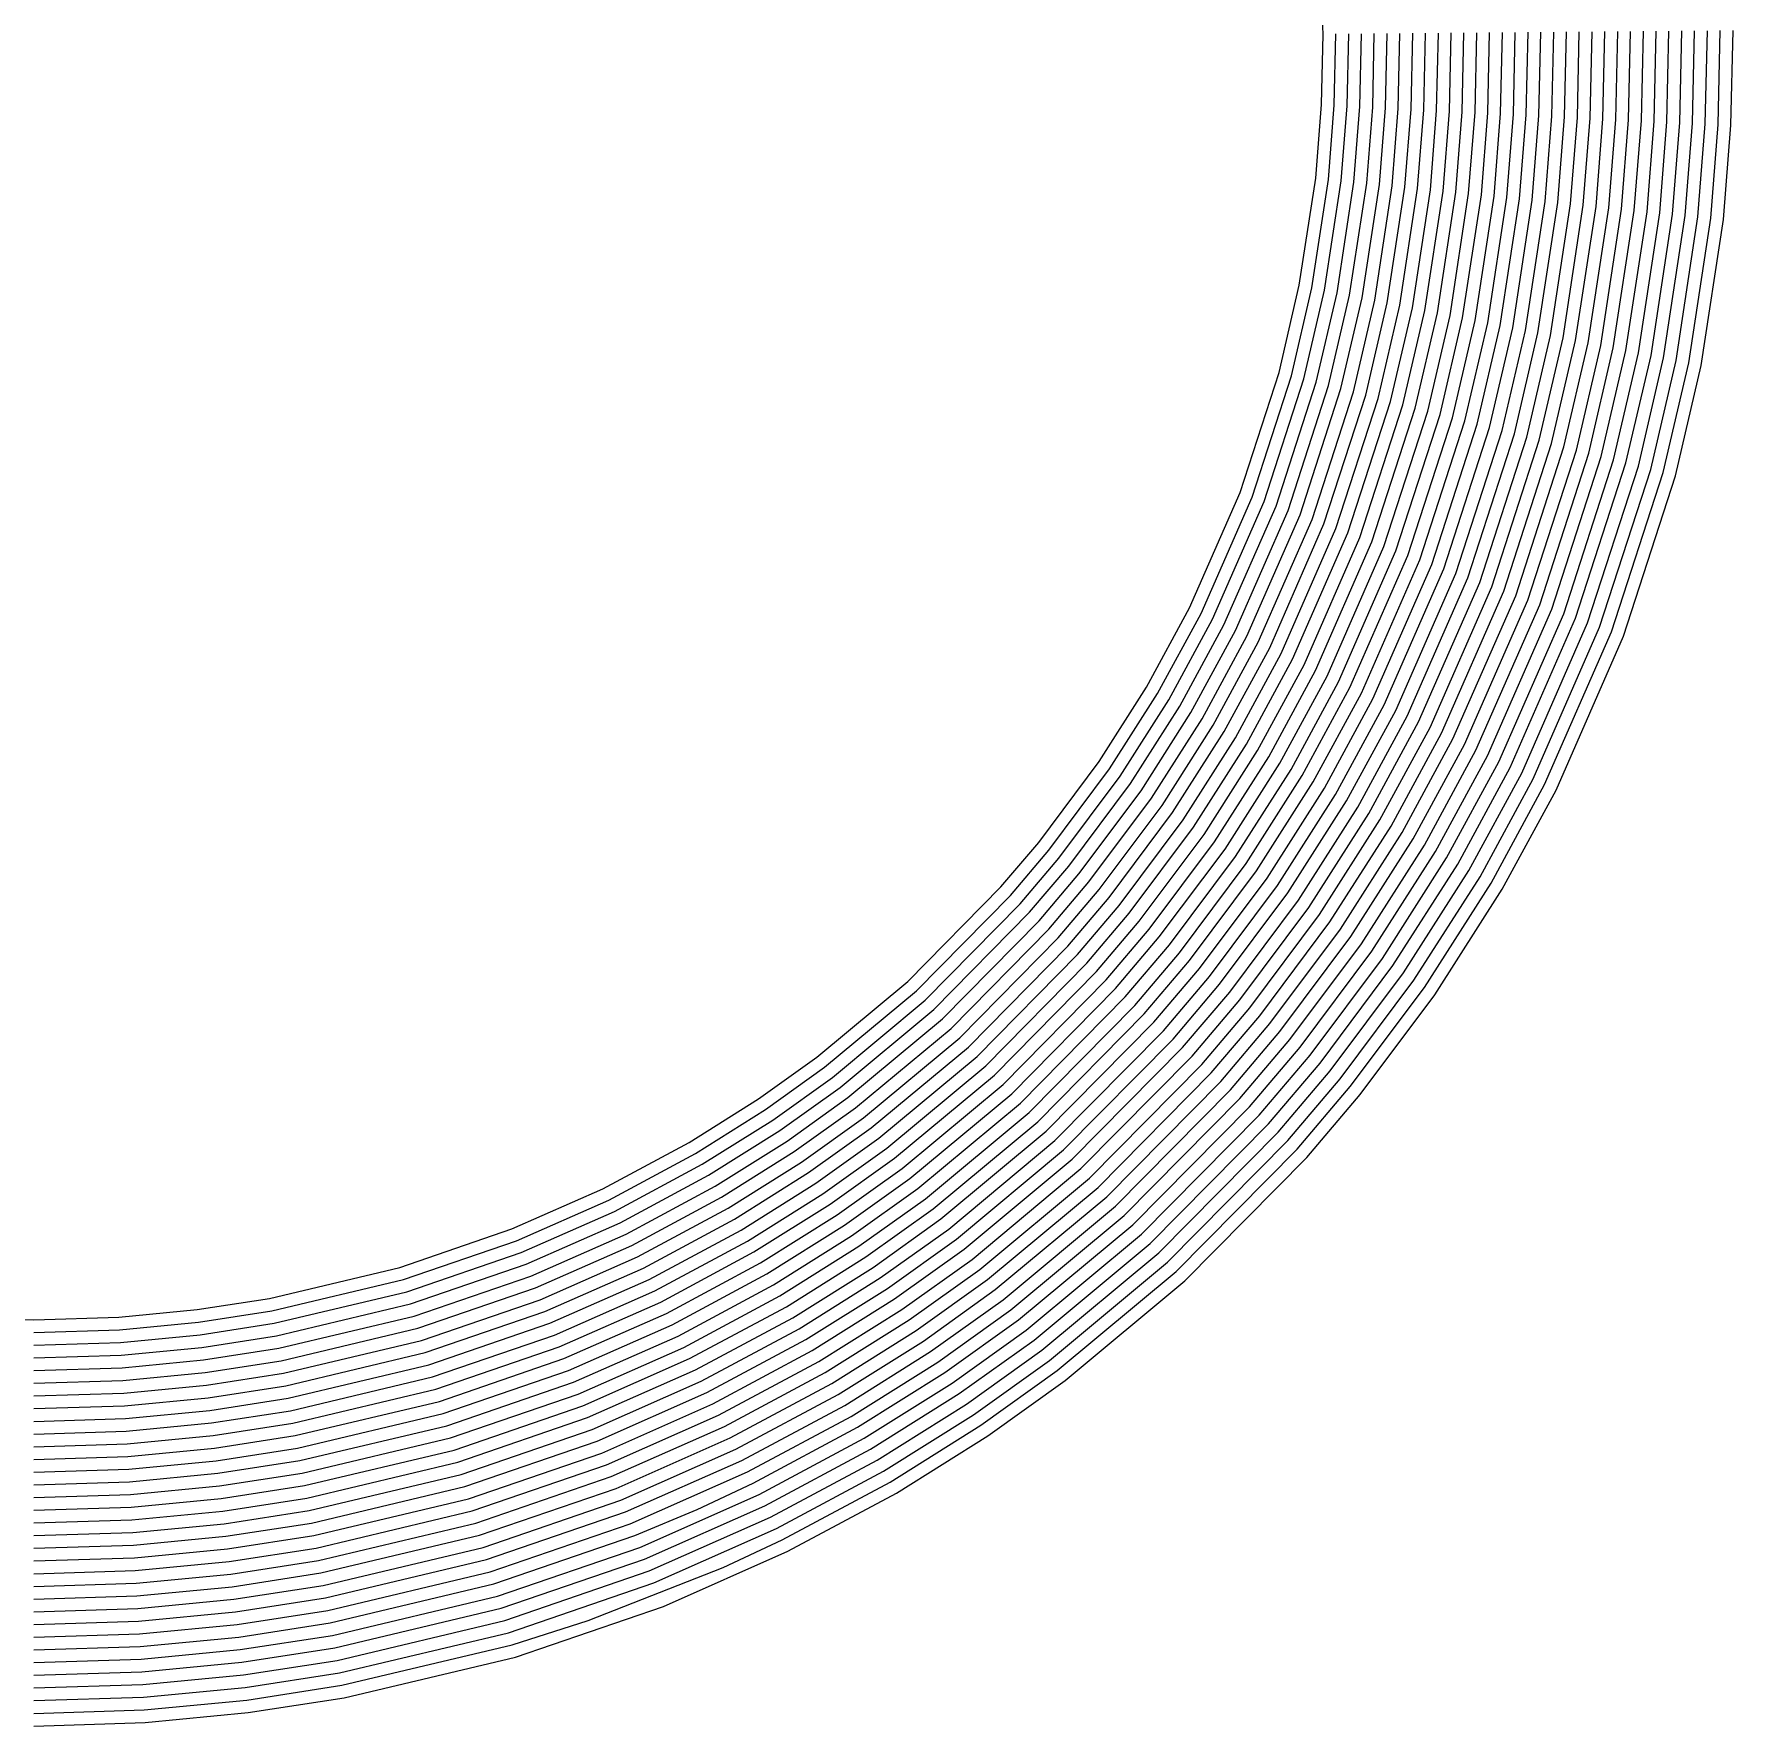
# Model space of a CAD drawing. Header units: metres. Extents: x -19 to 19, y -19.6 to 19.6.
# Drawn here: x -0.005 to 3.976, y -19.632 to -15.667 of the extents above; entities that cross this region are included whole.
import ezdxf

# ---------------------------------------------------------------- set-up
doc = ezdxf.new("R2010")
doc.units = ezdxf.units.M

msp = doc.modelspace()

# ---------------------------------------------------------------- linework, layer by layer
for p, q in [((3.015193, -15.666918, -0.203706), (3.007096, -15.462027, -0.181321)), ((3.011498, -15.832463, -0.222035), (3.015193, -15.666918, -0.203706)), ((3.041472, -15.83396, -0.222202), (3.045206, -15.666663, -0.203678)), ((3.071446, -15.835457, -0.222369), (3.075219, -15.666408, -0.203651)), ((3.10142, -15.836953, -0.222536), (3.105232, -15.666153, -0.203624)), ((3.131394, -15.83845, -0.222703), (3.135245, -15.665898, -0.203596)), ((3.161368, -15.839946, -0.22287), (3.165258, -15.665643, -0.203569)), ((3.191342, -15.841443, -0.223037), (3.195271, -15.665388, -0.203542)), ((3.221316, -15.84294, -0.223204), (3.225284, -15.665133, -0.203514)), ((3.25129, -15.844436, -0.223371), (3.255297, -15.664878, -0.203487)), ((3.281264, -15.845933, -0.223538), (3.28531, -15.664623, -0.20346)), ((3.311238, -15.847429, -0.223705), (3.315323, -15.664368, -0.203432)), ((3.341212, -15.848926, -0.223872), (3.345336, -15.664113, -0.203405)), ((3.371186, -15.850423, -0.224039), (3.37535, -15.663858, -0.203377)), ((3.40116, -15.851919, -0.224206), (3.405363, -15.663603, -0.20335)), ((3.431134, -15.853416, -0.224373), (3.435376, -15.663348, -0.203323)), ((3.461108, -15.854912, -0.22454), (3.465389, -15.663093, -0.203295)), ((3.491082, -15.856409, -0.224707), (3.495402, -15.662839, -0.203268)), ((3.521056, -15.857906, -0.224874), (3.525415, -15.662584, -0.203241)), ((3.55103, -15.859402, -0.225041), (3.555428, -15.662329, -0.203213)), ((3.581004, -15.860899, -0.225208), (3.585441, -15.662074, -0.203186)), ((3.610978, -15.862395, -0.225375), (3.615454, -15.661819, -0.203159)), ((3.640952, -15.863892, -0.225542), (3.645467, -15.661564, -0.203131)), ((3.670926, -15.865389, -0.225709), (3.67548, -15.661309, -0.203104)), ((3.7009, -15.866885, -0.225876), (3.705493, -15.661054, -0.203076)), ((3.730874, -15.868382, -0.226043), (3.735506, -15.660799, -0.203049)), ((3.760848, -15.869878, -0.22621), (3.765519, -15.660544, -0.203022)), ((3.790822, -15.871375, -0.226377), (3.795532, -15.660289, -0.202994)), ((3.820796, -15.872872, -0.226544), (3.825546, -15.660034, -0.202967)), ((3.850769, -15.874368, -0.226711), (3.855559, -15.659779, -0.20294)), ((3.880743, -15.875865, -0.226878), (3.885572, -15.659524, -0.202912)), ((3.910717, -15.877361, -0.227045), (3.915585, -15.659269, -0.202885)), ((3.940691, -15.878858, -0.227212), (3.945598, -15.659014, -0.202858)), ((3.970665, -15.880355, -0.227379), (3.975611, -15.658759, -0.20283)), ((2.99792, -16.004627, -0.241295), (3.011498, -15.832463, -0.222035)), ((3.027774, -16.007651, -0.241636), (3.041472, -15.83396, -0.222202)), ((3.057627, -16.010675, -0.241977), (3.071446, -15.835457, -0.222369)), ((3.087481, -16.013699, -0.242318), (3.10142, -15.836953, -0.222536)), ((3.117334, -16.016724, -0.242659), (3.131394, -15.83845, -0.222703)), ((3.147188, -16.019748, -0.242999), (3.161368, -15.839946, -0.22287)), ((3.177041, -16.022772, -0.24334), (3.191342, -15.841443, -0.223037)), ((3.206895, -16.025796, -0.243681), (3.221316, -15.84294, -0.223204)), ((3.236748, -16.02882, -0.244022), (3.25129, -15.844436, -0.223371)), ((3.266602, -16.031845, -0.244363), (3.281264, -15.845933, -0.223538)), ((3.296455, -16.034869, -0.244703), (3.311238, -15.847429, -0.223705)), ((3.326309, -16.037893, -0.245044), (3.341212, -15.848926, -0.223872)), ((3.356162, -16.040917, -0.245385), (3.371186, -15.850423, -0.224039)), ((3.386016, -16.043941, -0.245726), (3.40116, -15.851919, -0.224206)), ((3.415869, -16.046965, -0.246067), (3.431134, -15.853416, -0.224373)), ((3.445722, -16.04999, -0.246407), (3.461108, -15.854912, -0.22454)), ((3.475576, -16.053014, -0.246748), (3.491082, -15.856409, -0.224707)), ((3.505429, -16.056038, -0.247089), (3.521056, -15.857906, -0.224874)), ((3.535283, -16.059062, -0.24743), (3.55103, -15.859402, -0.225041)), ((3.565136, -16.062086, -0.247771), (3.581004, -15.860899, -0.225208)), ((3.59499, -16.065111, -0.248111), (3.610978, -15.862395, -0.225375)), ((3.624843, -16.068135, -0.248452), (3.640952, -15.863892, -0.225542)), ((3.654697, -16.071159, -0.248793), (3.670926, -15.865389, -0.225709)), ((3.68455, -16.074183, -0.249134), (3.7009, -15.866885, -0.225876)), ((3.714404, -16.077207, -0.249475), (3.730874, -15.868382, -0.226043)), ((3.744257, -16.080231, -0.249816), (3.760848, -15.869878, -0.22621)), ((3.774111, -16.083256, -0.250156), (3.790822, -15.871375, -0.226377)), ((3.803964, -16.08628, -0.250497), (3.820796, -15.872872, -0.226544)), ((3.833818, -16.089304, -0.250838), (3.850769, -15.874368, -0.226711)), ((3.863671, -16.092328, -0.251179), (3.880743, -15.875865, -0.226878)), ((3.893525, -16.095352, -0.25152), (3.910717, -15.877361, -0.227045)), ((3.923378, -16.098377, -0.25186), (3.940691, -15.878858, -0.227212)), ((3.953232, -16.101401, -0.252201), (3.970665, -15.880355, -0.227379)), ((2.959538, -16.255784, -0.269728), (2.99792, -16.004627, -0.241295)), ((2.988964, -16.261652, -0.270402), (3.027774, -16.007651, -0.241636)), ((3.01839, -16.267519, -0.271075), (3.057627, -16.010675, -0.241977)), ((3.047816, -16.273387, -0.271748), (3.087481, -16.013699, -0.242318)), ((3.077242, -16.279254, -0.272422), (3.117334, -16.016724, -0.242659)), ((3.106668, -16.285122, -0.273095), (3.147188, -16.019748, -0.242999)), ((3.136094, -16.290989, -0.273768), (3.177041, -16.022772, -0.24334)), ((3.16552, -16.296857, -0.274441), (3.206895, -16.025796, -0.243681)), ((3.194946, -16.302725, -0.275115), (3.236748, -16.02882, -0.244022)), ((3.224372, -16.308592, -0.275788), (3.266602, -16.031845, -0.244363)), ((3.253798, -16.31446, -0.276461), (3.296455, -16.034869, -0.244703)), ((3.283224, -16.320327, -0.277135), (3.326309, -16.037893, -0.245044)), ((3.31265, -16.326195, -0.277808), (3.356162, -16.040917, -0.245385)), ((3.342076, -16.332062, -0.278481), (3.386016, -16.043941, -0.245726)), ((3.371502, -16.33793, -0.279155), (3.415869, -16.046965, -0.246067)), ((3.400928, -16.343798, -0.279828), (3.445722, -16.04999, -0.246407)), ((3.430355, -16.349665, -0.280501), (3.475576, -16.053014, -0.246748)), ((3.459781, -16.355533, -0.281174), (3.505429, -16.056038, -0.247089)), ((3.489207, -16.3614, -0.281848), (3.535283, -16.059062, -0.24743)), ((3.518633, -16.367268, -0.282521), (3.565136, -16.062086, -0.247771)), ((3.548059, -16.373135, -0.283194), (3.59499, -16.065111, -0.248111)), ((3.577485, -16.379003, -0.283868), (3.624843, -16.068135, -0.248452)), ((3.606911, -16.38487, -0.284541), (3.654697, -16.071159, -0.248793)), ((3.636337, -16.390738, -0.285214), (3.68455, -16.074183, -0.249134)), ((3.665763, -16.396606, -0.285888), (3.714404, -16.077207, -0.249475)), ((3.695189, -16.402473, -0.286561), (3.744257, -16.080231, -0.249816)), ((3.724615, -16.408341, -0.287234), (3.774111, -16.083256, -0.250156)), ((3.754041, -16.414208, -0.287907), (3.803964, -16.08628, -0.250497)), ((3.783467, -16.420076, -0.288581), (3.833818, -16.089304, -0.250838)), ((3.812893, -16.425943, -0.289254), (3.863671, -16.092328, -0.251179)), ((3.842319, -16.431811, -0.289927), (3.893525, -16.095352, -0.25152)), ((3.871745, -16.437678, -0.290601), (3.923378, -16.098377, -0.25186)), ((3.901171, -16.443546, -0.291274), (3.953232, -16.101401, -0.252201)), ((2.911937, -16.460141, -0.293205), (2.959538, -16.255784, -0.269728)), ((2.940966, -16.46771, -0.294085), (2.988964, -16.261652, -0.270402)), ((2.969996, -16.47528, -0.294964), (3.01839, -16.267519, -0.271075)), ((2.999025, -16.482849, -0.295844), (3.047816, -16.273387, -0.271748)), ((3.028054, -16.490418, -0.296724), (3.077242, -16.279254, -0.272422)), ((3.057084, -16.497987, -0.297604), (3.106668, -16.285122, -0.273095)), ((3.086113, -16.505556, -0.298484), (3.136094, -16.290989, -0.273768)), ((3.115143, -16.513125, -0.299364), (3.16552, -16.296857, -0.274441)), ((3.144172, -16.520694, -0.300244), (3.194946, -16.302725, -0.275115)), ((3.173202, -16.528263, -0.301124), (3.224372, -16.308592, -0.275788)), ((3.202231, -16.535833, -0.302003), (3.253798, -16.31446, -0.276461)), ((3.23126, -16.543402, -0.302883), (3.283224, -16.320327, -0.277135)), ((3.26029, -16.550971, -0.303763), (3.31265, -16.326195, -0.277808)), ((3.289319, -16.55854, -0.304643), (3.342076, -16.332062, -0.278481)), ((3.318349, -16.566109, -0.305523), (3.371502, -16.33793, -0.279155)), ((3.347378, -16.573678, -0.306403), (3.400928, -16.343798, -0.279828)), ((3.376407, -16.581247, -0.307283), (3.430355, -16.349665, -0.280501)), ((3.405437, -16.588816, -0.308163), (3.459781, -16.355533, -0.281174)), ((3.434466, -16.596385, -0.309042), (3.489207, -16.3614, -0.281848)), ((3.463496, -16.603955, -0.309922), (3.518633, -16.367268, -0.282521)), ((3.492525, -16.611524, -0.310802), (3.548059, -16.373135, -0.283194)), ((3.521555, -16.619093, -0.311682), (3.577485, -16.379003, -0.283868)), ((3.550584, -16.626662, -0.312562), (3.606911, -16.38487, -0.284541)), ((3.579613, -16.634231, -0.313442), (3.636337, -16.390738, -0.285214)), ((3.608643, -16.6418, -0.314322), (3.665763, -16.396606, -0.285888)), ((3.637672, -16.649369, -0.315202), (3.695189, -16.402473, -0.286561)), ((3.666702, -16.656938, -0.316082), (3.724615, -16.408341, -0.287234)), ((3.695731, -16.664508, -0.316961), (3.754041, -16.414208, -0.287907)), ((3.724761, -16.672077, -0.317841), (3.783467, -16.420076, -0.288581)), ((3.75379, -16.679646, -0.318721), (3.812893, -16.425943, -0.289254)), ((3.782819, -16.687215, -0.319601), (3.842319, -16.431811, -0.289927)), ((3.811849, -16.694784, -0.320481), (3.871745, -16.437678, -0.290601)), ((2.820812, -16.74146, -0.325924), (2.911937, -16.460141, -0.293205)), ((2.848888, -16.751983, -0.327172), (2.940966, -16.46771, -0.294085)), ((2.876964, -16.762506, -0.32842), (2.969996, -16.47528, -0.294964)), ((3.840878, -16.702353, -0.321361), (3.901171, -16.443546, -0.291274)), ((2.90504, -16.773029, -0.329668), (2.999025, -16.482849, -0.295844)), ((2.933116, -16.783552, -0.330916), (3.028054, -16.490418, -0.296724)), ((2.961193, -16.794075, -0.332164), (3.057084, -16.497987, -0.297604)), ((2.989269, -16.804598, -0.333412), (3.086113, -16.505556, -0.298484)), ((3.017345, -16.815121, -0.33466), (3.115143, -16.513125, -0.299364)), ((3.045421, -16.825644, -0.335908), (3.144172, -16.520694, -0.300244)), ((3.073497, -16.836167, -0.337156), (3.173202, -16.528263, -0.301124)), ((3.101573, -16.84669, -0.338404), (3.202231, -16.535833, -0.302003)), ((3.129649, -16.857213, -0.339652), (3.23126, -16.543402, -0.302883)), ((3.157725, -16.867736, -0.3409), (3.26029, -16.550971, -0.303763)), ((3.185801, -16.878259, -0.342148), (3.289319, -16.55854, -0.304643)), ((3.213878, -16.888782, -0.343396), (3.318349, -16.566109, -0.305523)), ((3.241954, -16.899305, -0.344645), (3.347378, -16.573678, -0.306403)), ((3.27003, -16.909828, -0.345893), (3.376407, -16.581247, -0.307283)), ((3.298106, -16.920351, -0.347141), (3.405437, -16.588816, -0.308163)), ((3.326182, -16.930874, -0.348389), (3.434466, -16.596385, -0.309042)), ((3.354258, -16.941397, -0.349637), (3.463496, -16.603955, -0.309922)), ((3.382334, -16.95192, -0.350885), (3.492525, -16.611524, -0.310802)), ((3.41041, -16.962443, -0.352133), (3.521555, -16.619093, -0.311682)), ((3.438486, -16.972966, -0.353381), (3.550584, -16.626662, -0.312562)), ((3.466563, -16.983489, -0.354629), (3.579613, -16.634231, -0.313442)), ((3.494639, -16.994012, -0.355877), (3.608643, -16.6418, -0.314322)), ((3.522715, -17.004535, -0.357125), (3.637672, -16.649369, -0.315202)), ((3.550791, -17.015058, -0.358373), (3.666702, -16.656938, -0.316082)), ((3.578867, -17.025581, -0.359621), (3.695731, -16.664508, -0.316961)), ((3.606943, -17.036104, -0.360869), (3.724761, -16.672077, -0.317841)), ((3.635019, -17.046627, -0.362117), (3.75379, -16.679646, -0.318721)), ((3.663095, -17.05715, -0.363365), (3.782819, -16.687215, -0.319601)), ((3.691171, -17.067673, -0.364613), (3.811849, -16.694784, -0.320481)), ((3.719248, -17.078195, -0.365861), (3.840878, -16.702353, -0.321361)), ((2.702461, -17.011594, -0.357905), (2.820812, -16.74146, -0.325924)), ((2.72929, -17.024949, -0.359516), (2.848888, -16.751983, -0.327172)), ((2.756119, -17.038305, -0.361128), (2.876964, -16.762506, -0.32842)), ((2.782948, -17.05166, -0.36274), (2.90504, -16.773029, -0.329668)), ((2.809777, -17.065015, -0.364352), (2.933116, -16.783552, -0.330916)), ((2.836606, -17.078371, -0.365964), (2.961193, -16.794075, -0.332164)), ((2.863435, -17.091726, -0.367576), (2.989269, -16.804598, -0.333412)), ((2.890264, -17.105081, -0.369188), (3.017345, -16.815121, -0.33466)), ((2.917094, -17.118437, -0.3708), (3.045421, -16.825644, -0.335908)), ((2.943923, -17.131792, -0.372412), (3.073497, -16.836167, -0.337156)), ((2.970752, -17.145147, -0.374023), (3.101573, -16.84669, -0.338404)), ((2.997581, -17.158503, -0.375635), (3.129649, -16.857213, -0.339652)), ((3.02441, -17.171858, -0.377247), (3.157725, -16.867736, -0.3409)), ((3.051239, -17.185213, -0.378859), (3.185801, -16.878259, -0.342148)), ((3.078068, -17.198569, -0.380471), (3.213878, -16.888782, -0.343396)), ((3.104898, -17.211924, -0.382083), (3.241954, -16.899305, -0.344645)), ((3.131727, -17.225279, -0.383695), (3.27003, -16.909828, -0.345893)), ((3.158556, -17.238635, -0.385307), (3.298106, -16.920351, -0.347141)), ((3.185385, -17.25199, -0.386919), (3.326182, -16.930874, -0.348389)), ((3.212214, -17.265345, -0.388531), (3.354258, -16.941397, -0.349637)), ((3.239043, -17.278701, -0.390142), (3.382334, -16.95192, -0.350885)), ((3.265872, -17.292056, -0.391754), (3.41041, -16.962443, -0.352133)), ((3.292701, -17.305411, -0.393366), (3.438486, -16.972966, -0.353381)), ((3.319531, -17.318767, -0.394978), (3.466563, -16.983489, -0.354629)), ((3.34636, -17.332122, -0.39659), (3.494639, -16.994012, -0.355877)), ((2.601494, -17.197779, -0.380215), (2.702461, -17.011594, -0.357905)), ((2.627539, -17.212576, -0.382034), (2.72929, -17.024949, -0.359516)), ((3.373189, -17.345477, -0.398202), (3.522715, -17.004535, -0.357125)), ((3.400018, -17.358833, -0.399814), (3.550791, -17.015058, -0.358373)), ((3.426847, -17.372188, -0.401426), (3.578867, -17.025581, -0.359621)), ((3.453676, -17.385544, -0.403038), (3.606943, -17.036104, -0.360869)), ((2.653584, -17.227374, -0.383849), (2.756119, -17.038305, -0.361128)), ((2.679629, -17.242172, -0.385656), (2.782948, -17.05166, -0.36274)), ((2.705674, -17.256971, -0.387463), (2.809777, -17.065015, -0.364352)), ((3.480505, -17.398899, -0.404649), (3.635019, -17.046627, -0.362117)), ((3.507334, -17.412254, -0.406261), (3.663095, -17.05715, -0.363365)), ((3.534164, -17.42561, -0.407873), (3.691171, -17.067673, -0.364613)), ((2.731719, -17.271769, -0.38927), (2.836606, -17.078371, -0.365964)), ((2.757764, -17.286568, -0.391076), (2.863435, -17.091726, -0.367576)), ((2.783809, -17.301367, -0.392883), (2.890264, -17.105081, -0.369188)), ((3.560993, -17.438965, -0.409485), (3.719248, -17.078195, -0.365861)), ((2.809854, -17.316165, -0.39469), (2.917094, -17.118437, -0.3708)), ((2.835899, -17.330964, -0.396497), (2.943923, -17.131792, -0.372412)), ((2.861944, -17.345763, -0.398303), (2.970752, -17.145147, -0.374023)), ((2.887989, -17.360561, -0.40011), (2.997581, -17.158503, -0.375635)), ((2.914034, -17.37536, -0.401917), (3.02441, -17.171858, -0.377247)), ((2.940079, -17.390158, -0.403724), (3.051239, -17.185213, -0.378859)), ((2.490411, -17.372038, -0.40131), (2.601494, -17.197779, -0.380215)), ((2.514999, -17.389117, -0.403405), (2.627539, -17.212576, -0.382034)), ((2.539588, -17.406196, -0.4055), (2.653584, -17.227374, -0.383849)), ((2.966124, -17.404957, -0.40553), (3.078068, -17.198569, -0.380471)), ((2.992169, -17.419756, -0.407337), (3.104898, -17.211924, -0.382083)), ((3.018214, -17.434554, -0.409144), (3.131727, -17.225279, -0.383695)), ((2.564177, -17.423275, -0.407596), (2.679629, -17.242172, -0.385656)), ((2.588765, -17.440354, -0.409691), (2.705674, -17.256971, -0.387463)), ((2.613354, -17.457433, -0.411793), (2.731719, -17.271769, -0.38927)), ((3.044259, -17.449353, -0.410951), (3.158556, -17.238635, -0.385307)), ((3.070304, -17.464152, -0.412757), (3.185385, -17.25199, -0.386919)), ((3.096349, -17.47895, -0.414564), (3.212214, -17.265345, -0.388531)), ((2.637943, -17.474509, -0.413905), (2.757764, -17.286568, -0.391076)), ((2.662532, -17.491586, -0.416018), (2.783809, -17.301367, -0.392883)), ((3.122394, -17.493749, -0.416371), (3.239043, -17.278701, -0.390142)), ((3.148439, -17.508548, -0.418177), (3.265872, -17.292056, -0.391754)), ((3.174484, -17.523346, -0.419984), (3.292701, -17.305411, -0.393366)), ((2.68712, -17.508663, -0.418131), (2.809854, -17.316165, -0.39469)), ((2.711709, -17.52574, -0.420244), (2.835899, -17.330964, -0.396497)), ((2.736298, -17.542817, -0.422357), (2.861944, -17.345763, -0.398303)), ((3.200529, -17.538145, -0.421791), (3.319531, -17.318767, -0.394978)), ((3.226575, -17.552943, -0.423598), (3.34636, -17.332122, -0.39659)), ((3.25262, -17.567742, -0.425404), (3.373189, -17.345477, -0.398202)), ((2.348989, -17.561265, -0.424469), (2.490411, -17.372038, -0.40131)), ((2.372535, -17.579733, -0.426778), (2.514999, -17.389117, -0.403405)), ((2.760886, -17.559894, -0.42447), (2.887989, -17.360561, -0.40011)), ((2.785475, -17.576971, -0.426582), (2.914034, -17.37536, -0.401917)), ((2.810064, -17.594048, -0.428695), (2.940079, -17.390158, -0.403724)), ((3.278665, -17.582541, -0.427211), (3.400018, -17.358833, -0.399814)), ((3.30471, -17.597339, -0.429018), (3.426847, -17.372188, -0.401426)), ((3.330755, -17.612138, -0.430825), (3.453676, -17.385544, -0.403038)), ((2.396081, -17.598202, -0.429086), (2.539588, -17.406196, -0.4055)), ((2.419628, -17.61667, -0.431395), (2.564177, -17.423275, -0.407596)), ((2.834653, -17.611125, -0.430808), (2.966124, -17.404957, -0.40553)), ((2.859241, -17.628201, -0.432921), (2.992169, -17.419756, -0.407337)), ((2.88383, -17.645278, -0.435034), (3.018214, -17.434554, -0.409144)), ((3.3568, -17.626937, -0.432631), (3.480505, -17.398899, -0.404649)), ((3.382845, -17.641735, -0.434438), (3.507334, -17.412254, -0.406261)), ((3.40889, -17.656534, -0.436245), (3.534164, -17.42561, -0.407873)), ((2.443174, -17.635139, -0.433703), (2.588765, -17.440354, -0.409691)), ((2.46672, -17.653607, -0.436012), (2.613354, -17.457433, -0.411793)), ((2.490267, -17.672075, -0.43832), (2.637943, -17.474509, -0.413905)), ((2.908419, -17.662355, -0.437147), (3.044259, -17.449353, -0.410951)), ((2.933007, -17.679432, -0.43926), (3.070304, -17.464152, -0.412757)), ((3.434935, -17.671333, -0.438052), (3.560993, -17.438965, -0.409485)), ((2.513813, -17.690544, -0.440629), (2.662532, -17.491586, -0.416018)), ((2.537359, -17.709012, -0.442937), (2.68712, -17.508663, -0.418131)), ((2.957596, -17.696509, -0.441372), (3.096349, -17.47895, -0.414564)), ((2.982185, -17.713586, -0.443485), (3.122394, -17.493749, -0.416371)), ((3.006774, -17.730663, -0.445598), (3.148439, -17.508548, -0.418177)), ((2.560906, -17.727481, -0.445246), (2.711709, -17.52574, -0.420244)), ((2.584452, -17.745949, -0.447554), (2.736298, -17.542817, -0.422357)), ((3.031362, -17.74774, -0.447711), (3.174484, -17.523346, -0.419984)), ((3.055951, -17.764817, -0.449824), (3.200529, -17.538145, -0.421791)), ((3.08054, -17.781893, -0.451937), (3.226575, -17.552943, -0.423598)), ((2.260365, -17.665793, -0.437354), (2.348989, -17.561265, -0.424469)), ((2.282768, -17.685608, -0.439849), (2.372535, -17.579733, -0.426778)), ((2.607999, -17.764418, -0.449863), (2.760886, -17.559894, -0.42447)), ((2.631545, -17.782886, -0.452172), (2.785475, -17.576971, -0.426582)), ((3.105128, -17.79897, -0.454049), (3.25262, -17.567742, -0.425404)), ((3.129717, -17.816047, -0.456162), (3.278665, -17.582541, -0.427211)), ((2.305171, -17.705422, -0.442343), (2.396081, -17.598202, -0.429086)), ((2.327575, -17.725236, -0.444837), (2.419628, -17.61667, -0.431395)), ((2.655091, -17.801355, -0.45448), (2.810064, -17.594048, -0.428695)), ((2.678638, -17.819823, -0.456789), (2.834653, -17.611125, -0.430808)), ((2.702184, -17.838292, -0.459097), (2.859241, -17.628201, -0.432921)), ((3.154306, -17.833124, -0.458275), (3.30471, -17.597339, -0.429018)), ((3.178895, -17.850201, -0.460388), (3.330755, -17.612138, -0.430825)), ((3.203483, -17.867278, -0.462501), (3.3568, -17.626937, -0.432631)), ((2.042082, -17.887505, -0.464954), (2.260365, -17.665793, -0.437354)), ((2.349978, -17.74505, -0.447331), (2.443174, -17.635139, -0.433703)), ((2.372381, -17.764865, -0.449825), (2.46672, -17.653607, -0.436012)), ((2.394784, -17.784679, -0.452319), (2.490267, -17.672075, -0.43832)), ((2.72573, -17.85676, -0.461406), (2.88383, -17.645278, -0.435034)), ((2.749277, -17.875229, -0.463714), (2.908419, -17.662355, -0.437147)), ((3.228072, -17.884355, -0.464614), (3.382845, -17.641735, -0.434438)), ((3.252661, -17.901432, -0.466727), (3.40889, -17.656534, -0.436245)), ((3.277249, -17.918509, -0.468839), (3.434935, -17.671333, -0.438052)), ((2.062378, -17.909428, -0.467752), (2.282768, -17.685608, -0.439849)), ((2.082675, -17.93135, -0.470549), (2.305171, -17.705422, -0.442343)), ((2.417188, -17.804493, -0.454813), (2.513813, -17.690544, -0.440629)), ((2.439591, -17.824307, -0.457307), (2.537359, -17.709012, -0.442937)), ((2.772823, -17.893697, -0.466023), (2.933007, -17.679432, -0.43926)), ((2.796369, -17.912166, -0.468331), (2.957596, -17.696509, -0.441372)), ((2.102971, -17.953273, -0.473346), (2.327575, -17.725236, -0.444837)), ((2.123267, -17.975195, -0.476144), (2.349978, -17.74505, -0.447331)), ((2.461994, -17.844122, -0.459801), (2.560906, -17.727481, -0.445246)), ((2.484398, -17.863936, -0.462295), (2.584452, -17.745949, -0.447554)), ((2.819916, -17.930634, -0.47064), (2.982185, -17.713586, -0.443485)), ((2.843462, -17.949103, -0.472948), (3.006774, -17.730663, -0.445598)), ((2.867009, -17.967571, -0.475257), (3.031362, -17.74774, -0.447711)), ((2.143564, -17.997117, -0.478941), (2.372381, -17.764865, -0.449825)), ((2.16386, -18.01904, -0.481738), (2.394784, -17.784679, -0.452319)), ((2.506801, -17.88375, -0.464789), (2.607999, -17.764418, -0.449863)), ((2.529204, -17.903564, -0.467283), (2.631545, -17.782886, -0.452172)), ((2.890555, -17.986039, -0.477565), (3.055951, -17.764817, -0.449824)), ((2.914101, -18.004508, -0.479874), (3.08054, -17.781893, -0.451937)), ((2.184156, -18.040962, -0.484536), (2.417188, -17.804493, -0.454813)), ((2.204453, -18.062885, -0.487333), (2.439591, -17.824307, -0.457307)), ((2.551608, -17.923379, -0.469777), (2.655091, -17.801355, -0.45448)), ((2.574011, -17.943193, -0.472271), (2.678638, -17.819823, -0.456789)), ((2.937648, -18.022976, -0.482183), (3.105128, -17.79897, -0.454049)), ((2.961194, -18.041445, -0.484491), (3.129717, -17.816047, -0.456162)), ((2.224749, -18.084807, -0.49013), (2.461994, -17.844122, -0.459801)), ((2.245045, -18.10673, -0.492928), (2.484398, -17.863936, -0.462295)), ((2.596414, -17.963007, -0.474765), (2.702184, -17.838292, -0.459097)), ((2.618817, -17.982821, -0.477259), (2.72573, -17.85676, -0.461406)), ((2.98474, -18.059913, -0.4868), (3.154306, -17.833124, -0.458275)), ((3.008287, -18.078382, -0.489108), (3.178895, -17.850201, -0.460388)), ((3.031833, -18.09685, -0.491417), (3.203483, -17.867278, -0.462501)), ((1.829249, -18.064718, -0.487236), (2.042082, -17.887505, -0.464954)), ((1.847421, -18.088405, -0.490292), (2.062378, -17.909428, -0.467752)), ((2.265342, -18.128652, -0.495725), (2.506801, -17.88375, -0.464789)), ((2.285638, -18.150575, -0.498522), (2.529204, -17.903564, -0.467283)), ((2.641221, -18.002636, -0.479753), (2.749277, -17.875229, -0.463714)), ((2.663624, -18.02245, -0.482247), (2.772823, -17.893697, -0.466023)), ((2.686027, -18.042264, -0.484741), (2.796369, -17.912166, -0.468331)), ((3.055379, -18.115319, -0.493725), (3.228072, -17.884355, -0.464614)), ((3.078926, -18.133787, -0.496034), (3.252661, -17.901432, -0.466727)), ((1.865594, -18.112091, -0.493348), (2.082675, -17.93135, -0.470549)), ((2.305934, -18.172497, -0.50132), (2.551608, -17.923379, -0.469777)), ((2.326231, -18.19442, -0.504117), (2.574011, -17.943193, -0.472271)), ((2.708431, -18.062078, -0.487235), (2.819916, -17.930634, -0.47064)), ((2.730834, -18.081893, -0.489729), (2.843462, -17.949103, -0.472948)), ((3.102472, -18.152256, -0.498342), (3.277249, -17.918509, -0.468839)), ((1.883766, -18.135778, -0.496404), (2.102971, -17.953273, -0.473346)), ((1.901939, -18.159464, -0.49946), (2.123267, -17.975195, -0.476144)), ((2.346527, -18.216342, -0.506914), (2.596414, -17.963007, -0.474765)), ((2.366824, -18.238265, -0.509712), (2.618817, -17.982821, -0.477259)), ((2.753237, -18.101707, -0.492223), (2.867009, -17.967571, -0.475257)), ((2.775641, -18.121521, -0.494717), (2.890555, -17.986039, -0.477565)), ((1.920111, -18.18315, -0.502516), (2.143564, -17.997117, -0.478941)), ((1.938284, -18.206837, -0.505572), (2.16386, -18.01904, -0.481738)), ((2.38712, -18.260187, -0.512509), (2.641221, -18.002636, -0.479753)), ((2.407416, -18.28211, -0.515306), (2.663624, -18.02245, -0.482247)), ((2.798044, -18.141336, -0.497211), (2.914101, -18.004508, -0.479874)), ((2.820447, -18.16115, -0.499705), (2.937648, -18.022976, -0.482183)), ((1.692217, -18.162624, -0.499628), (1.829249, -18.064718, -0.487236)), ((1.956456, -18.230523, -0.508628), (2.184156, -18.040962, -0.484536)), ((1.974628, -18.25421, -0.511684), (2.204453, -18.062885, -0.487333)), ((2.427713, -18.304032, -0.518104), (2.686027, -18.042264, -0.484741)), ((2.448009, -18.325955, -0.520901), (2.708431, -18.062078, -0.487235)), ((2.84285, -18.180964, -0.502199), (2.961194, -18.041445, -0.484491)), ((2.865254, -18.200778, -0.504693), (2.98474, -18.059913, -0.4868)), ((1.70902, -18.187286, -0.502829), (1.847421, -18.088405, -0.490292)), ((1.992801, -18.277896, -0.51474), (2.224749, -18.084807, -0.49013)), ((2.010973, -18.301582, -0.517796), (2.245045, -18.10673, -0.492928)), ((2.468305, -18.347877, -0.523698), (2.730834, -18.081893, -0.489729)), ((2.488602, -18.369799, -0.526496), (2.753237, -18.101707, -0.492223)), ((2.887657, -18.220593, -0.507187), (3.008287, -18.078382, -0.489108)), ((2.91006, -18.240407, -0.509681), (3.031833, -18.09685, -0.491417)), ((1.725824, -18.211948, -0.506031), (1.865594, -18.112091, -0.493348)), ((1.742627, -18.236609, -0.509232), (1.883766, -18.135778, -0.496404)), ((2.029146, -18.325269, -0.520852), (2.265342, -18.128652, -0.495725)), ((2.047318, -18.348955, -0.523907), (2.285638, -18.150575, -0.498522)), ((2.508898, -18.391722, -0.529293), (2.775641, -18.121521, -0.494717)), ((2.529194, -18.413644, -0.53209), (2.798044, -18.141336, -0.497211)), ((2.932464, -18.260221, -0.512175), (3.055379, -18.115319, -0.493725)), ((2.954867, -18.280035, -0.514669), (3.078926, -18.133787, -0.496034)), ((1.530077, -18.264427, -0.512626), (1.692217, -18.162624, -0.499628)), ((1.545258, -18.290105, -0.515979), (1.70902, -18.187286, -0.502829)), ((1.759431, -18.261271, -0.512434), (1.901939, -18.159464, -0.49946)), ((1.776234, -18.285933, -0.515635), (1.920111, -18.18315, -0.502516)), ((2.065491, -18.372642, -0.526963), (2.305934, -18.172497, -0.50132)), ((2.549491, -18.435567, -0.534888), (2.820447, -18.16115, -0.499705)), ((2.569787, -18.457489, -0.537685), (2.84285, -18.180964, -0.502199)), ((2.97727, -18.29985, -0.517163), (3.102472, -18.152256, -0.498342)), ((1.560439, -18.315782, -0.519332), (1.725824, -18.211948, -0.506031)), ((1.793037, -18.310595, -0.518837), (1.938284, -18.206837, -0.505572)), ((1.809841, -18.335256, -0.522038), (1.956456, -18.230523, -0.508628)), ((2.083663, -18.396328, -0.530019), (2.326231, -18.19442, -0.504117)), ((2.101836, -18.420014, -0.533075), (2.346527, -18.216342, -0.506914)), ((2.590083, -18.479412, -0.540482), (2.865254, -18.200778, -0.504693)), ((2.61038, -18.501334, -0.54328), (2.887657, -18.220593, -0.507187)), ((1.327989, -18.372937, -0.526522), (1.530077, -18.264427, -0.512626)), ((1.57562, -18.34146, -0.522686), (1.742627, -18.236609, -0.509232)), ((1.590801, -18.367138, -0.526039), (1.759431, -18.261271, -0.512434)), ((1.826644, -18.359918, -0.52524), (1.974628, -18.25421, -0.511684)), ((2.120008, -18.443701, -0.536131), (2.366824, -18.238265, -0.509712)), ((2.138181, -18.467387, -0.539187), (2.38712, -18.260187, -0.512509)), ((2.630676, -18.523257, -0.546077), (2.91006, -18.240407, -0.509681)), ((2.650973, -18.545179, -0.548874), (2.932464, -18.260221, -0.512175)), ((1.341535, -18.399489, -0.530012), (1.545258, -18.290105, -0.515979)), ((1.605981, -18.392815, -0.529392), (1.776234, -18.285933, -0.515635)), ((1.843448, -18.38458, -0.528441), (1.992801, -18.277896, -0.51474)), ((1.860251, -18.409241, -0.531642), (2.010973, -18.301582, -0.517796)), ((2.156353, -18.491073, -0.542243), (2.407416, -18.28211, -0.515306)), ((2.174526, -18.51476, -0.545299), (2.427713, -18.304032, -0.518104)), ((2.671269, -18.567102, -0.551671), (2.954867, -18.280035, -0.514669)), ((2.691565, -18.589024, -0.554469), (2.97727, -18.29985, -0.517163)), ((1.355081, -18.426041, -0.533502), (1.560439, -18.315782, -0.519332)), ((1.368627, -18.452593, -0.536991), (1.57562, -18.34146, -0.522686)), ((1.621162, -18.418493, -0.532745), (1.793037, -18.310595, -0.518837)), ((1.636343, -18.444171, -0.536098), (1.809841, -18.335256, -0.522038)), ((1.877055, -18.433903, -0.534844), (2.029146, -18.325269, -0.520852)), ((1.893858, -18.458565, -0.538045), (2.047318, -18.348955, -0.523907)), ((2.192698, -18.538446, -0.548355), (2.448009, -18.325955, -0.520901)), ((2.210871, -18.562133, -0.551411), (2.468305, -18.347877, -0.523698)), ((1.114585, -18.467169, -0.538661), (1.327989, -18.372937, -0.526522)), ((1.382174, -18.479145, -0.540481), (1.590801, -18.367138, -0.526039)), ((1.651524, -18.469849, -0.539452), (1.826644, -18.359918, -0.52524)), ((1.666705, -18.495526, -0.542805), (1.843448, -18.38458, -0.528441)), ((1.910661, -18.483227, -0.541247), (2.065491, -18.372642, -0.526963)), ((2.229043, -18.585819, -0.554467), (2.488602, -18.369799, -0.526496)), ((1.125679, -18.49481, -0.542315), (1.341535, -18.399489, -0.530012)), ((1.136774, -18.52245, -0.545969), (1.355081, -18.426041, -0.533502)), ((1.39572, -18.505697, -0.543971), (1.605981, -18.392815, -0.529392)), ((1.409266, -18.53225, -0.547461), (1.621162, -18.418493, -0.532745)), ((1.681886, -18.521204, -0.546158), (1.860251, -18.409241, -0.531642)), ((1.927465, -18.507888, -0.544448), (2.083663, -18.396328, -0.530019)), ((1.944268, -18.53255, -0.54765), (2.101836, -18.420014, -0.533075)), ((2.247216, -18.609505, -0.557523), (2.508898, -18.391722, -0.529293)), ((2.265388, -18.633192, -0.560579), (2.529194, -18.413644, -0.53209)), ((0.851978, -18.557376, -0.550336), (1.114585, -18.467169, -0.538661)), ((1.147868, -18.55009, -0.549623), (1.368627, -18.452593, -0.536991)), ((1.422813, -18.558802, -0.550951), (1.636343, -18.444171, -0.536098)), ((1.697066, -18.546882, -0.549511), (1.877055, -18.433903, -0.534844)), ((1.712247, -18.572559, -0.552864), (1.893858, -18.458565, -0.538045)), ((1.961072, -18.557212, -0.550851), (2.120008, -18.443701, -0.536131)), ((1.977875, -18.581874, -0.554053), (2.138181, -18.467387, -0.539187)), ((2.283561, -18.656878, -0.563635), (2.549491, -18.435567, -0.534888)), ((2.301733, -18.680565, -0.566691), (2.569787, -18.457489, -0.537685)), ((0.860463, -18.585909, -0.554128), (1.125679, -18.49481, -0.542315)), ((1.158962, -18.57773, -0.553276), (1.382174, -18.479145, -0.540481)), ((1.170056, -18.605371, -0.55693), (1.39572, -18.505697, -0.543971)), ((1.436359, -18.585354, -0.55444), (1.651524, -18.469849, -0.539452)), ((1.449905, -18.611906, -0.55793), (1.666705, -18.495526, -0.542805)), ((1.727428, -18.598237, -0.556217), (1.910661, -18.483227, -0.541247)), ((1.742609, -18.623915, -0.559571), (1.927465, -18.507888, -0.544448)), ((1.994679, -18.606535, -0.557254), (2.156353, -18.491073, -0.542243)), ((2.319906, -18.704251, -0.569747), (2.590083, -18.479412, -0.540482)), ((2.338078, -18.727937, -0.572803), (2.61038, -18.501334, -0.54328)), ((0.868949, -18.614442, -0.55792), (1.136774, -18.52245, -0.545969)), ((1.181151, -18.633011, -0.560584), (1.409266, -18.53225, -0.547461)), ((1.463451, -18.638458, -0.56142), (1.681886, -18.521204, -0.546158)), ((1.476998, -18.665011, -0.56491), (1.697066, -18.546882, -0.549511)), ((1.75779, -18.649592, -0.562924), (1.944268, -18.53255, -0.54765)), ((2.011482, -18.631197, -0.560455), (2.174526, -18.51476, -0.545299)), ((2.028286, -18.655859, -0.563657), (2.192698, -18.538446, -0.548355)), ((2.356251, -18.751624, -0.575859), (2.630676, -18.523257, -0.546077)), ((2.374423, -18.77531, -0.578915), (2.650973, -18.545179, -0.548874)), ((0.54719, -18.629877, -0.559758), (0.851978, -18.557376, -0.550336)), ((0.552639, -18.65913, -0.563663), (0.860463, -18.585909, -0.554128)), ((0.877434, -18.642976, -0.561713), (1.147868, -18.55009, -0.549623)), ((0.885919, -18.671509, -0.565505), (1.158962, -18.57773, -0.553276)), ((1.192245, -18.660651, -0.564238), (1.422813, -18.558802, -0.550951)), ((1.203339, -18.688291, -0.567892), (1.436359, -18.585354, -0.55444)), ((1.490544, -18.691563, -0.5684), (1.712247, -18.572559, -0.552864)), ((1.77297, -18.67527, -0.566277), (1.961072, -18.557212, -0.550851)), ((1.788151, -18.700948, -0.56963), (1.977875, -18.581874, -0.554053)), ((2.045089, -18.68052, -0.566858), (2.210871, -18.562133, -0.551411)), ((2.061892, -18.705182, -0.57006), (2.229043, -18.585819, -0.554467)), ((2.392596, -18.798997, -0.581971), (2.671269, -18.567102, -0.551671)), ((2.410768, -18.822683, -0.585027), (2.691565, -18.589024, -0.554469)), ((0.558088, -18.688383, -0.567568), (0.868949, -18.614442, -0.55792)), ((0.894405, -18.700043, -0.569297), (1.170056, -18.605371, -0.55693)), ((1.214434, -18.715932, -0.571546), (1.449905, -18.611906, -0.55793)), ((1.50409, -18.718115, -0.57189), (1.727428, -18.598237, -0.556217)), ((1.517636, -18.744667, -0.575379), (1.742609, -18.623915, -0.559571)), ((1.803332, -18.726626, -0.572983), (1.994679, -18.606535, -0.557254)), ((2.078696, -18.729844, -0.573261), (2.247216, -18.609505, -0.557523)), ((0.193851, -18.673693, -0.565467), (0.377086, -18.65622, -0.563189)), ((0.377086, -18.65622, -0.563189), (0.54719, -18.629877, -0.559758)), ((0.38084, -18.685735, -0.567135), (0.552639, -18.65913, -0.563663)), ((0.563537, -18.717636, -0.571472), (0.877434, -18.642976, -0.561713)), ((0.90289, -18.728576, -0.57309), (1.181151, -18.633011, -0.560584)), ((0.911376, -18.757109, -0.576882), (1.192245, -18.660651, -0.564238)), ((1.225528, -18.743572, -0.5752), (1.463451, -18.638458, -0.56142)), ((1.236622, -18.771212, -0.578854), (1.476998, -18.665011, -0.56491)), ((1.531183, -18.771219, -0.578869), (1.75779, -18.649592, -0.562924)), ((1.818513, -18.752303, -0.576336), (2.011482, -18.631197, -0.560455)), ((1.833694, -18.777981, -0.57969), (2.028286, -18.655859, -0.563657)), ((2.095499, -18.754506, -0.576463), (2.265388, -18.633192, -0.560579)), ((2.112303, -18.779167, -0.579664), (2.283561, -18.656878, -0.563635)), ((-0.202892, -18.673631, -0.565448), (-0.004925, -18.680115, -0.566298)), ((-0.004932, -18.709865, -0.570281), (0.195777, -18.703382, -0.56944)), ((-0.004925, -18.680115, -0.566298), (0.193851, -18.673693, -0.565467)), ((0.195777, -18.703382, -0.56944), (0.38084, -18.685735, -0.567135)), ((0.384593, -18.715249, -0.571081), (0.558088, -18.688383, -0.567568)), ((0.568986, -18.74689, -0.575377), (0.885919, -18.671509, -0.565505)), ((0.574435, -18.776143, -0.579282), (0.894405, -18.700043, -0.569297)), ((0.919861, -18.785643, -0.580674), (1.203339, -18.688291, -0.567892)), ((1.247716, -18.798852, -0.582508), (1.490544, -18.691563, -0.5684)), ((1.544729, -18.797771, -0.582359), (1.77297, -18.67527, -0.566277)), ((1.558275, -18.824324, -0.585849), (1.788151, -18.700948, -0.56963)), ((1.848875, -18.803659, -0.583043), (2.045089, -18.68052, -0.566858)), ((1.864055, -18.829336, -0.586396), (2.061892, -18.705182, -0.57006)), ((2.129106, -18.803829, -0.582866), (2.301733, -18.680565, -0.566691)), ((2.14591, -18.828491, -0.586067), (2.319906, -18.704251, -0.569747)), ((-0.004939, -18.739616, -0.574264), (0.197703, -18.73307, -0.573413)), ((0.197703, -18.73307, -0.573413), (0.384593, -18.715249, -0.571081)), ((0.199629, -18.762759, -0.577386), (0.388347, -18.744764, -0.575027)), ((0.388347, -18.744764, -0.575027), (0.563537, -18.717636, -0.571472)), ((0.392101, -18.774279, -0.578973), (0.568986, -18.74689, -0.575377)), ((0.579884, -18.805396, -0.583187), (0.90289, -18.728576, -0.57309)), ((0.928347, -18.814176, -0.584467), (1.214434, -18.715932, -0.571546)), ((0.936832, -18.84271, -0.588259), (1.225528, -18.743572, -0.5752)), ((1.258811, -18.826493, -0.586161), (1.50409, -18.718115, -0.57189)), ((1.269905, -18.854133, -0.589815), (1.517636, -18.744667, -0.575379)), ((1.571822, -18.850876, -0.589339), (1.803332, -18.726626, -0.572983)), ((1.879236, -18.855014, -0.589749), (2.078696, -18.729844, -0.573261)), ((2.162713, -18.853153, -0.589268), (2.338078, -18.727937, -0.572803)), ((-0.004946, -18.769367, -0.578247), (0.199629, -18.762759, -0.577386)), ((0.201555, -18.792447, -0.581359), (0.392101, -18.774279, -0.578973)), ((0.395854, -18.803794, -0.582919), (0.574435, -18.776143, -0.579282)), ((0.585333, -18.834649, -0.587092), (0.911376, -18.757109, -0.576882)), ((0.590783, -18.863902, -0.590997), (0.919861, -18.785643, -0.580674)), ((0.945317, -18.871243, -0.592051), (1.236622, -18.771212, -0.578854)), ((1.280999, -18.881773, -0.593469), (1.531183, -18.771219, -0.578869)), ((1.585368, -18.877428, -0.592829), (1.818513, -18.752303, -0.576336)), ((1.598914, -18.90398, -0.596318), (1.833694, -18.777981, -0.57969)), ((1.894417, -18.880692, -0.593102), (2.095499, -18.754506, -0.576463)), ((1.909598, -18.90637, -0.596456), (2.112303, -18.779167, -0.579664)), ((2.179517, -18.877814, -0.59247), (2.356251, -18.751624, -0.575859)), ((2.19632, -18.902476, -0.595671), (2.374423, -18.77531, -0.578915)), ((-0.00496, -18.828868, -0.586213), (0.203481, -18.822136, -0.585332)), ((-0.004953, -18.799117, -0.58223), (0.201555, -18.792447, -0.581359)), ((0.203481, -18.822136, -0.585332), (0.395854, -18.803794, -0.582919)), ((0.399608, -18.833309, -0.586865), (0.579884, -18.805396, -0.583187)), ((0.596232, -18.893156, -0.594901), (0.928347, -18.814176, -0.584467)), ((0.953803, -18.899776, -0.595844), (1.247716, -18.798852, -0.582508)), ((0.962288, -18.92831, -0.599636), (1.258811, -18.826493, -0.586161)), ((1.292094, -18.909413, -0.597123), (1.544729, -18.797771, -0.582359)), ((1.303188, -18.937054, -0.600777), (1.558275, -18.824324, -0.585849)), ((1.61246, -18.930532, -0.599808), (1.848875, -18.803659, -0.583043)), ((1.924779, -18.932047, -0.599809), (2.129106, -18.803829, -0.582866)), ((2.213123, -18.927138, -0.598873), (2.392596, -18.798997, -0.581971)), ((2.229927, -18.9518, -0.602074), (2.410768, -18.822683, -0.585027)), ((-0.004966, -18.858619, -0.590196), (0.205407, -18.851824, -0.589305)), ((0.205407, -18.851824, -0.589305), (0.399608, -18.833309, -0.586865)), ((0.207334, -18.881513, -0.593279), (0.403362, -18.862824, -0.59081)), ((0.403362, -18.862824, -0.59081), (0.585333, -18.834649, -0.587092)), ((0.407115, -18.892338, -0.594756), (0.590783, -18.863902, -0.590997)), ((0.601681, -18.922409, -0.598806), (0.936832, -18.84271, -0.588259)), ((0.970774, -18.956843, -0.603429), (1.269905, -18.854133, -0.589815)), ((1.314282, -18.964694, -0.604431), (1.571822, -18.850876, -0.589339)), ((1.626007, -18.957085, -0.603298), (1.864055, -18.829336, -0.586396)), ((1.639553, -18.983637, -0.606788), (1.879236, -18.855014, -0.589749)), ((1.939959, -18.957725, -0.603162), (2.14591, -18.828491, -0.586067)), ((1.95514, -18.983403, -0.606515), (2.162713, -18.853153, -0.589268)), ((-0.004973, -18.88837, -0.594179), (0.207334, -18.881513, -0.593279)), ((0.20926, -18.911201, -0.597252), (0.407115, -18.892338, -0.594756)), ((0.410869, -18.921853, -0.598702), (0.596232, -18.893156, -0.594901)), ((0.60713, -18.951662, -0.602711), (0.945317, -18.871243, -0.592051)), ((0.612579, -18.980915, -0.606616), (0.953803, -18.899776, -0.595844)), ((0.979259, -18.985377, -0.607221), (1.280999, -18.881773, -0.593469)), ((1.325377, -18.992334, -0.608085), (1.585368, -18.877428, -0.592829)), ((1.336471, -19.019974, -0.611739), (1.598914, -18.90398, -0.596318)), ((1.653099, -19.010189, -0.610278), (1.894417, -18.880692, -0.593102)), ((1.666645, -19.036741, -0.613768), (1.909598, -18.90637, -0.596456)), ((1.970321, -19.00908, -0.609868), (2.179517, -18.877814, -0.59247)), ((1.985502, -19.034758, -0.613221), (2.19632, -18.902476, -0.595671)), ((-0.004987, -18.947871, -0.602145), (0.211186, -18.94089, -0.601225)), ((-0.00498, -18.91812, -0.598162), (0.20926, -18.911201, -0.597252)), ((0.211186, -18.94089, -0.601225), (0.410869, -18.921853, -0.598702)), ((0.414623, -18.951368, -0.602648), (0.601681, -18.922409, -0.598806)), ((0.618028, -19.010168, -0.610521), (0.962288, -18.92831, -0.599636)), ((0.987745, -19.01391, -0.611013), (1.292094, -18.909413, -0.597123)), ((0.99623, -19.042443, -0.614806), (1.303188, -18.937054, -0.600777)), ((1.347565, -19.047615, -0.615393), (1.61246, -18.930532, -0.599808)), ((1.680192, -19.063293, -0.617257), (1.924779, -18.932047, -0.599809)), ((2.000683, -19.060436, -0.616575), (2.213123, -18.927138, -0.598873)), ((-0.004994, -18.977622, -0.606128), (0.213112, -18.970578, -0.605198)), ((0.213112, -18.970578, -0.605198), (0.414623, -18.951368, -0.602648)), ((0.215038, -19.000267, -0.609171), (0.418376, -18.980883, -0.606594)), ((0.418376, -18.980883, -0.606594), (0.60713, -18.951662, -0.602711)), ((0.42213, -19.010398, -0.61054), (0.612579, -18.980915, -0.606616)), ((0.623477, -19.039421, -0.614425), (0.970774, -18.956843, -0.603429)), ((0.628926, -19.068675, -0.61833), (0.979259, -18.985377, -0.607221)), ((1.004715, -19.070977, -0.618598), (1.314282, -18.964694, -0.604431)), ((1.358659, -19.075255, -0.619046), (1.626007, -18.957085, -0.603298)), ((1.369754, -19.102895, -0.6227), (1.639553, -18.983637, -0.606788)), ((1.693738, -19.089846, -0.620747), (1.939959, -18.957725, -0.603162)), ((1.707284, -19.116398, -0.624237), (1.95514, -18.983403, -0.606515)), ((2.015864, -19.086114, -0.619928), (2.229927, -18.9518, -0.602074)), ((-0.005001, -19.007372, -0.610111), (0.215038, -19.000267, -0.609171)), ((0.216964, -19.029955, -0.613144), (0.42213, -19.010398, -0.61054)), ((0.425884, -19.039913, -0.614486), (0.618028, -19.010168, -0.610521)), ((0.634376, -19.097928, -0.622235), (0.987745, -19.01391, -0.611013)), ((1.013201, -19.09951, -0.62239), (1.325377, -18.992334, -0.608085)), ((1.021686, -19.128044, -0.626183), (1.336471, -19.019974, -0.611739)), ((1.380848, -19.130535, -0.626354), (1.653099, -19.010189, -0.610278)), ((1.720831, -19.14295, -0.627727), (1.970321, -19.00908, -0.609868)), ((-0.005014, -19.066874, -0.618077), (0.218891, -19.059644, -0.617118)), ((-0.005008, -19.037123, -0.614094), (0.216964, -19.029955, -0.613144)), ((0.218891, -19.059644, -0.617118), (0.425884, -19.039913, -0.614486)), ((0.429637, -19.069427, -0.618431), (0.623477, -19.039421, -0.614425)), ((0.639825, -19.127181, -0.62614), (0.99623, -19.042443, -0.614806)), ((1.030172, -19.156577, -0.629975), (1.347565, -19.047615, -0.615393)), ((1.391942, -19.158176, -0.630008), (1.666645, -19.036741, -0.613768)), ((1.548423, -19.124851, -0.625483), (1.680192, -19.063293, -0.617257)), ((1.734377, -19.169502, -0.631217), (1.985502, -19.034758, -0.613221)), ((1.747923, -19.196054, -0.634706), (2.000683, -19.060436, -0.616575)), ((-0.005021, -19.096624, -0.62206), (0.220817, -19.089332, -0.621091)), ((0.220817, -19.089332, -0.621091), (0.429637, -19.069427, -0.618431)), ((0.222743, -19.119021, -0.625064), (0.433391, -19.098942, -0.622377)), ((0.433391, -19.098942, -0.622377), (0.628926, -19.068675, -0.61833)), ((0.437145, -19.128457, -0.626323), (0.634376, -19.097928, -0.622235)), ((0.645274, -19.156434, -0.630045), (1.004715, -19.070977, -0.618598)), ((0.650723, -19.185687, -0.633949), (1.013201, -19.09951, -0.62239)), ((1.038657, -19.18511, -0.633767), (1.358659, -19.075255, -0.619046)), ((1.047143, -19.213644, -0.63756), (1.369754, -19.102895, -0.6227)), ((1.414131, -19.213456, -0.637316), (1.693738, -19.089846, -0.620747)), ((1.761469, -19.222606, -0.638196), (2.015864, -19.086114, -0.619928)), ((-0.005028, -19.126375, -0.626043), (0.222743, -19.119021, -0.625064)), ((0.224669, -19.148709, -0.629037), (0.437145, -19.128457, -0.626323)), ((0.440898, -19.157972, -0.630269), (0.639825, -19.127181, -0.62614)), ((0.656172, -19.21494, -0.637854), (1.021686, -19.128044, -0.626183)), ((1.055628, -19.242177, -0.641352), (1.380848, -19.130535, -0.626354)), ((1.403037, -19.185816, -0.633662), (1.548423, -19.124851, -0.625483)), ((1.425225, -19.241096, -0.64097), (1.707284, -19.116398, -0.624237)), ((1.436319, -19.268737, -0.644624), (1.720831, -19.14295, -0.627727)), ((-0.005042, -19.185876, -0.634009), (0.226595, -19.178398, -0.63301)), ((-0.005035, -19.156126, -0.630026), (0.224669, -19.148709, -0.629037)), ((0.226595, -19.178398, -0.63301), (0.440898, -19.157972, -0.630269)), ((0.444652, -19.187487, -0.634215), (0.645274, -19.156434, -0.630045)), ((0.448406, -19.217001, -0.638161), (0.650723, -19.185687, -0.633949)), ((0.661621, -19.244194, -0.641759), (1.030172, -19.156577, -0.629975)), ((0.66707, -19.273447, -0.645664), (1.038657, -19.18511, -0.633767)), ((1.064113, -19.270711, -0.645144), (1.391942, -19.158176, -0.630008)), ((1.072599, -19.299244, -0.648937), (1.403037, -19.185816, -0.633662)), ((1.447414, -19.296377, -0.648278), (1.734377, -19.169502, -0.631217)), ((-0.005049, -19.215627, -0.637992), (0.228521, -19.208086, -0.636983)), ((0.228521, -19.208086, -0.636983), (0.444652, -19.187487, -0.634215)), ((0.230448, -19.237775, -0.640957), (0.448406, -19.217001, -0.638161)), ((0.45216, -19.246516, -0.642107), (0.656172, -19.21494, -0.637854)), ((0.67252, -19.3027, -0.649569), (1.047143, -19.213644, -0.63756)), ((1.081084, -19.327777, -0.652729), (1.414131, -19.213456, -0.637316)), ((1.469602, -19.351657, -0.655585), (1.761469, -19.222606, -0.638196)), ((1.609646, -19.260646, -0.643386), (1.747923, -19.196054, -0.634706)), ((-0.005056, -19.245378, -0.641975), (0.230448, -19.237775, -0.640957)), ((0.232374, -19.267463, -0.64493), (0.45216, -19.246516, -0.642107)), ((0.455913, -19.276031, -0.646052), (0.661621, -19.244194, -0.641759)), ((0.677969, -19.331953, -0.653473), (1.055628, -19.242177, -0.641352)), ((1.08957, -19.356311, -0.656521), (1.425225, -19.241096, -0.64097)), ((1.293601, -19.385002, -0.660181), (1.609646, -19.260646, -0.643386)), ((-0.005069, -19.304879, -0.649941), (0.2343, -19.297152, -0.648903)), ((-0.005062, -19.275129, -0.645958), (0.232374, -19.267463, -0.64493)), ((0.2343, -19.297152, -0.648903), (0.455913, -19.276031, -0.646052)), ((0.236226, -19.32684, -0.652876), (0.459667, -19.305546, -0.649998)), ((0.459667, -19.305546, -0.649998), (0.66707, -19.273447, -0.645664)), ((0.463421, -19.335061, -0.653944), (0.67252, -19.3027, -0.649569)), ((0.683418, -19.361206, -0.657378), (1.064113, -19.270711, -0.645144)), ((0.688867, -19.39046, -0.661283), (1.072599, -19.299244, -0.648937)), ((1.098055, -19.384844, -0.660314), (1.436319, -19.268737, -0.644624)), ((1.106541, -19.413378, -0.664106), (1.447414, -19.296377, -0.648278)), ((-0.005076, -19.33463, -0.653924), (0.236226, -19.32684, -0.652876)), ((0.238152, -19.356529, -0.656849), (0.463421, -19.335061, -0.653944)), ((0.467174, -19.364576, -0.65789), (0.677969, -19.331953, -0.653473)), ((0.694316, -19.419713, -0.665188), (1.081084, -19.327777, -0.652729)), ((-0.005083, -19.364381, -0.657907), (0.238152, -19.356529, -0.656849)), ((0.240078, -19.386217, -0.660822), (0.467174, -19.364576, -0.65789)), ((0.470928, -19.39409, -0.661836), (0.683418, -19.361206, -0.657378)), ((0.699765, -19.448966, -0.669093), (1.08957, -19.356311, -0.656521)), ((0.705214, -19.478219, -0.672998), (1.098055, -19.384844, -0.660314)), ((1.115026, -19.441911, -0.667898), (1.293601, -19.385002, -0.660181)), ((1.123511, -19.470444, -0.671691), (1.469602, -19.351657, -0.655585)), ((-0.005097, -19.423882, -0.665873), (0.242004, -19.415906, -0.664795)), ((-0.00509, -19.394131, -0.66189), (0.240078, -19.386217, -0.660822)), ((0.242004, -19.415906, -0.664795), (0.470928, -19.39409, -0.661836)), ((0.243931, -19.445594, -0.668769), (0.474682, -19.423605, -0.665782)), ((0.474682, -19.423605, -0.665782), (0.688867, -19.39046, -0.661283)), ((0.478435, -19.45312, -0.669728), (0.694316, -19.419713, -0.665188)), ((0.710663, -19.507472, -0.676902), (1.106541, -19.413378, -0.664106)), ((-0.005103, -19.453633, -0.669856), (0.243931, -19.445594, -0.668769)), ((0.245857, -19.475283, -0.672742), (0.478435, -19.45312, -0.669728)), ((0.482189, -19.482635, -0.673673), (0.699765, -19.448966, -0.669093)), ((0.716113, -19.536725, -0.680807), (1.115026, -19.441911, -0.667898)), ((-0.00511, -19.483383, -0.673839), (0.245857, -19.475283, -0.672742)), ((0.247783, -19.504971, -0.676715), (0.482189, -19.482635, -0.673673)), ((0.485943, -19.51215, -0.677619), (0.705214, -19.478219, -0.672998)), ((0.721562, -19.565979, -0.684712), (1.123511, -19.470444, -0.671691)), ((-0.005124, -19.542885, -0.681805), (0.249709, -19.53466, -0.680688)), ((-0.005117, -19.513134, -0.677822), (0.247783, -19.504971, -0.676715)), ((0.249709, -19.53466, -0.680688), (0.485943, -19.51215, -0.677619)), ((0.251635, -19.564348, -0.684661), (0.489696, -19.541665, -0.681565)), ((0.489696, -19.541665, -0.681565), (0.710663, -19.507472, -0.676902)), ((0.49345, -19.571179, -0.685511), (0.716113, -19.536725, -0.680807)), ((-0.005131, -19.572636, -0.685788), (0.251635, -19.564348, -0.684661)), ((0.253561, -19.594037, -0.688634), (0.49345, -19.571179, -0.685511)), ((0.497204, -19.600694, -0.689457), (0.721562, -19.565979, -0.684712)), ((-0.005145, -19.632137, -0.693754), (0.255488, -19.623725, -0.692608)), ((-0.005138, -19.602386, -0.689771), (0.253561, -19.594037, -0.688634)), ((0.255488, -19.623725, -0.692608), (0.497204, -19.600694, -0.689457))]:
    msp.add_line(p, q)

doc.saveas('drawing.dxf')
